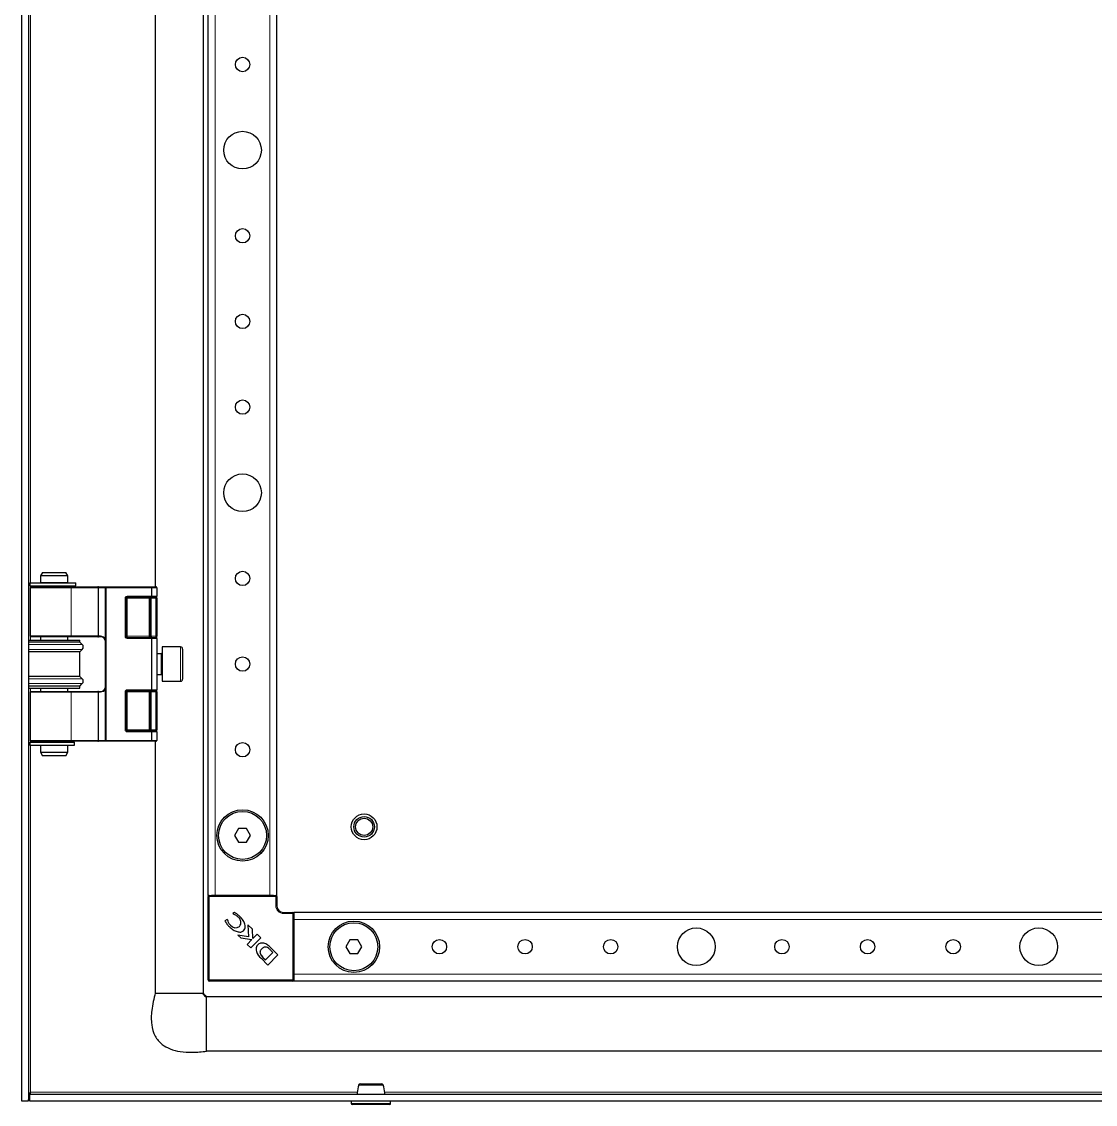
# Model space of a CAD drawing. Header units: millimetres. Extents: x -1284 to 3090, y -1538 to 1219.
# Drawn here: x -919.4 to -605.9, y -999.7 to -683.7 of the extents above; entities that cross this region are included whole.
import ezdxf

# ---------------------------------------------------------------- set-up
doc = ezdxf.new("R2010")
doc.units = ezdxf.units.MM

msp = doc.modelspace()

# ---------------------------------------------------------------- linework, layer by layer
at = {"color": 7, "linetype": 'Continuous', "lineweight": 25}
for p, q in [((-919.44, 556.28), (-919.44, -998.72)), ((-917.44, 556.28), (-917.44, -998.72)), ((-866.44, 524.78), (-866.44, -967.22)), ((-864.94, -938.72), (-864.94, 496.28)), ((-844.94, -938.72), (-844.94, 496.28)), ((-880.44, -518.72), (-880.44, -848.72)), ((-913.36, -844.47), (-913.94, -845.47)), ((-913.94, -845.47), (-913.94, -847.47)), ((-910.47, -845.47), (-913.94, -845.47)), ((-913.36, -844.47), (-910.39, -844.47)), ((-905.94, -845.47), (-910.47, -845.47)), ((-910.39, -844.47), (-906.52, -844.47)), ((-905.94, -845.47), (-906.52, -844.47)), ((-905.94, -847.47), (-905.94, -845.47)), ((-917.09, -847.52), (-917.09, -848.42)), ((-917.09, -847.52), (-903.62, -847.52)), ((-917.09, -848.42), (-903.62, -848.42)), ((-916.94, -848.92), (-916.94, -863.02)), ((-916.74, -848.72), (-905.13, -848.72)), ((-905.94, -847.47), (-913.94, -847.47)), ((-913.94, -848.47), (-913.94, -848.72)), ((-905.94, -848.47), (-913.94, -848.47)), ((-913.44, -847.47), (-913.44, -847.52)), ((-913.44, -848.42), (-913.44, -848.47)), ((-906.44, -847.52), (-906.44, -847.47)), ((-906.44, -848.47), (-906.44, -848.42)), ((-905.94, -848.72), (-905.94, -848.47)), ((-905.13, -848.72), (-897.24, -848.72)), ((-903.62, -847.52), (-903.57, -847.52)), ((-903.62, -848.42), (-903.57, -848.42)), ((-903.57, -848.42), (-903.57, -847.52)), ((-896.96, -848.72), (-897.24, -848.72)), ((-896.96, -848.72), (-894.74, -848.72)), ((-894.94, -893.52), (-894.94, -848.92)), ((-894.74, -848.72), (-881.52, -848.72)), ((-881.52, -848.72), (-880.14, -848.72)), ((-881.44, -851.42), (-881.44, -848.92)), ((-879.94, -848.92), (-879.94, -851.42)), ((-888.94, -852.02), (-888.94, -863.12)), ((-881.56, -851.72), (-888.64, -851.72)), ((-881.94, -852.02), (-881.94, -863.12)), ((-880.24, -851.72), (-881.56, -851.72)), ((-879.94, -852.02), (-879.94, -851.42)), ((-879.94, -852.02), (-879.94, -863.12)), ((-917.44, -864.22), (-902.44, -864.22)), ((-902.44, -864.82), (-917.44, -864.82)), ((-905.13, -863.22), (-916.74, -863.22)), ((-913.94, -863.22), (-913.94, -864.22)), ((-905.94, -864.22), (-905.94, -863.22)), ((-897.24, -863.22), (-905.13, -863.22)), ((-902.44, -864.82), (-902.44, -864.22)), ((-901.74, -865.5), (-902.44, -864.82)), ((-897.24, -863.22), (-896.96, -863.22)), ((-896.44, -863.22), (-896.96, -863.22)), ((-888.64, -863.42), (-881.56, -863.42)), ((-881.56, -863.42), (-880.24, -863.42)), ((-881.44, -878.72), (-881.44, -863.72)), ((-879.94, -863.72), (-879.94, -863.12)), ((-879.94, -863.72), (-879.94, -878.72)), ((-902.44, -867.62), (-917.44, -867.62)), ((-902.44, -867.62), (-901.74, -866.93)), ((-902.44, -874.82), (-902.44, -867.62)), ((-878.69, -868.22), (-879.94, -868.22)), ((-873.04, -866.22), (-878.44, -866.22)), ((-878.44, -866.22), (-878.44, -871.22)), ((-872.44, -866.82), (-872.44, -871.22)), ((-878.44, -871.22), (-878.44, -876.22)), ((-872.44, -871.22), (-872.44, -875.62)), ((-902.44, -874.82), (-917.44, -874.82)), ((-901.74, -875.5), (-902.44, -874.82)), ((-879.94, -874.22), (-878.69, -874.22)), ((-902.44, -877.62), (-917.44, -877.62)), ((-917.44, -878.22), (-902.44, -878.22)), ((-913.94, -878.22), (-913.94, -879.22)), ((-905.94, -879.22), (-905.94, -878.22)), ((-902.44, -877.62), (-901.74, -876.93)), ((-902.44, -878.22), (-902.44, -877.62)), ((-878.44, -876.22), (-873.04, -876.22)), ((-916.94, -879.42), (-916.94, -893.52)), ((-916.74, -879.22), (-905.13, -879.22)), ((-905.13, -879.22), (-897.24, -879.22)), ((-896.96, -879.22), (-897.24, -879.22)), ((-896.96, -879.22), (-896.44, -879.22)), ((-888.94, -879.32), (-888.94, -890.42)), ((-881.56, -879.02), (-888.64, -879.02)), ((-881.94, -879.32), (-881.94, -890.42)), ((-880.24, -879.02), (-881.56, -879.02)), ((-879.94, -879.32), (-879.94, -878.72)), ((-879.94, -879.32), (-879.94, -890.42)), ((-888.64, -890.72), (-881.56, -890.72)), ((-881.56, -890.72), (-880.24, -890.72)), ((-881.44, -893.52), (-881.44, -891.02)), ((-879.94, -891.02), (-879.94, -890.42)), ((-879.94, -891.02), (-879.94, -893.52)), ((-917.09, -894.02), (-917.09, -894.92)), ((-917.09, -894.02), (-904.1, -894.02)), ((-905.13, -893.72), (-916.74, -893.72)), ((-913.94, -893.72), (-913.94, -893.97)), ((-905.94, -893.97), (-913.94, -893.97)), ((-913.44, -893.97), (-913.44, -894.02)), ((-906.44, -894.02), (-906.44, -893.97)), ((-905.94, -893.97), (-905.94, -893.72)), ((-897.24, -893.72), (-905.13, -893.72)), ((-904.1, -894.02), (-904.02, -894.02)), ((-904.02, -894.92), (-904.02, -894.02)), ((-904.02, -894.02), (-904, -894.02)), ((-904, -894.92), (-904, -894.02)), ((-897.24, -893.72), (-896.96, -893.72)), ((-894.74, -893.72), (-896.96, -893.72)), ((-881.52, -893.72), (-894.74, -893.72)), ((-880.14, -893.72), (-881.52, -893.72)), ((-880.44, -893.72), (-880.44, -967.22)), ((-917.09, -894.92), (-904.1, -894.92)), ((-913.94, -894.97), (-913.94, -896.97)), ((-905.94, -894.97), (-913.94, -894.97)), ((-913.94, -896.97), (-913.36, -897.97)), ((-913.94, -896.97), (-905.94, -896.97)), ((-913.44, -894.92), (-913.44, -894.97)), ((-906.52, -897.97), (-905.94, -896.97)), ((-906.44, -894.97), (-906.44, -894.92)), ((-905.94, -896.97), (-905.94, -894.97)), ((-904.1, -894.92), (-904.02, -894.92)), ((-904.02, -894.92), (-904, -894.92)), ((-906.52, -897.97), (-913.36, -897.97)), ((-856.09, -919.22), (-857.25, -921.22)), ((-853.78, -919.22), (-856.09, -919.22)), ((-852.63, -921.22), (-853.78, -919.22)), ((-857.25, -921.22), (-856.09, -923.22)), ((-853.78, -923.22), (-852.63, -921.22)), ((-856.09, -923.22), (-853.78, -923.22)), ((-864.64, -938.72), (-864.94, -938.72)), ((-864.94, -963.42), (-864.94, -939.02)), ((-864.64, -938.72), (-863.99, -938.72)), ((-862.94, -938.72), (-863.99, -938.72)), ((-846.94, -938.72), (-862.94, -938.72)), ((-845.89, -938.72), (-846.94, -938.72)), ((-845.89, -938.72), (-845.24, -938.72)), ((-844.94, -938.72), (-845.24, -938.72)), ((-844.94, -939.02), (-844.94, -941.72)), ((-857.31, -943.72), (-857.82, -943.97)), ((-857.82, -943.97), (-857.71, -944.08)), ((-842.94, -943.72), (-840.24, -943.72)), ((-459.94, -943.72), (-839.94, -943.72)), ((-839.94, -943.72), (-839.94, -944.02)), ((-839.94, -944.02), (-839.94, -944.66)), ((-839.94, -944.66), (-839.94, -945.72)), ((-859.39, -945.78), (-860.08, -946.11)), ((-859.26, -945.92), (-859.39, -945.78)), ((-853.35, -947.35), (-853.17, -950.82)), ((-852.07, -948.63), (-853.35, -947.35)), ((-839.94, -945.72), (-839.94, -961.72)), ((-856.27, -950.35), (-855.47, -951.14)), ((-853.17, -950.82), (-856.27, -950.35)), ((-855.47, -951.14), (-852.21, -951.63)), ((-852.55, -954.07), (-849.59, -951.11)), ((-851.89, -951.29), (-852.07, -948.63)), ((-850.65, -950.05), (-851.89, -951.29)), ((-849.59, -951.11), (-850.65, -950.05)), ((-852.21, -951.63), (-853.6, -953.02)), ((-853.6, -953.02), (-852.55, -954.07)), ((-846.48, -954.22), (-846.49, -954.2)), ((-844.59, -956.11), (-846.48, -954.22)), ((-823.59, -951.72), (-824.75, -953.72)), ((-824.75, -953.72), (-823.59, -955.72)), ((-821.28, -951.72), (-823.59, -951.72)), ((-820.13, -953.72), (-821.28, -951.72)), ((-821.28, -955.72), (-820.13, -953.72)), ((-849.54, -957.08), (-847.55, -959.07)), ((-848.99, -956.83), (-848.25, -957.55)), ((-848.25, -957.55), (-846.07, -955.37)), ((-847.55, -959.07), (-844.59, -956.11)), ((-846.07, -955.37), (-846.75, -954.71)), ((-823.59, -955.72), (-821.28, -955.72)), ((-840.24, -963.72), (-864.64, -963.72)), ((-839.94, -961.72), (-839.94, -962.77)), ((-839.94, -962.77), (-839.94, -963.42)), ((-839.94, -963.42), (-839.94, -963.72)), ((-459.94, -963.72), (-839.94, -963.72)), ((-865.44, -968.22), (-459.34, -968.22)), ((-332.44, -984.22), (-865.44, -984.22)), ((-917.14, -996.72), (-326.74, -996.72)), ((-917.14, -996.72), (-917.14, -998.72)), ((-917.04, -996.72), (-916.84, -996.12)), ((-919.44, -998.72), (-917.44, -998.72)), ((-917.14, -998.72), (-326.74, -998.72)), ((-823.19, -998.72), (-823.19, -999.47)), ((-820.45, -999.72), (-822.94, -999.72)), ((-811.94, -999.72), (-820.45, -999.72)), ((-811.69, -999.47), (-811.69, -998.72))]:
    msp.add_line(p, q, dxfattribs=at)
at = {"color": 8, "linetype": 'Continuous', "lineweight": 18}
for p, q in [((-862.94, -938.72), (-862.94, 496.28)), ((-846.94, -938.72), (-846.94, 496.28)), ((-916.84, -847.52), (-916.84, -519.92)), ((-904.99, -848.92), (-916.94, -848.92)), ((-916.84, -848.74), (-916.84, -848.42)), ((-904.99, -848.92), (-904.99, -863.02)), ((-897.1, -848.92), (-904.99, -848.92)), ((-903.62, -847.52), (-903.62, -848.42)), ((-897.1, -863.02), (-897.1, -848.92)), ((-896.96, -848.92), (-897.1, -848.92)), ((-896.96, -848.92), (-896.96, -848.72)), ((-896.96, -848.92), (-896.96, -863.02)), ((-894.94, -848.92), (-896.96, -848.92)), ((-894.94, -848.92), (-894.74, -848.92)), ((-894.74, -848.72), (-894.74, -848.92)), ((-881.44, -848.92), (-894.74, -848.92)), ((-894.74, -848.92), (-894.74, -893.52)), ((-879.94, -848.92), (-881.44, -848.92)), ((-889.24, -863.12), (-889.24, -852.02)), ((-889.24, -852.02), (-888.94, -852.02)), ((-888.94, -852.02), (-888.64, -852.02)), ((-888.64, -851.42), (-881.44, -851.42)), ((-888.64, -851.42), (-888.64, -851.72)), ((-888.64, -851.72), (-888.64, -852.02)), ((-882.24, -852.02), (-888.64, -852.02)), ((-888.64, -852.02), (-888.64, -863.12)), ((-882.24, -851.72), (-882.24, -852.02)), ((-882.24, -852.02), (-881.94, -852.02)), ((-882.24, -863.12), (-882.24, -852.02)), ((-881.94, -852.02), (-881.64, -852.02)), ((-881.64, -851.72), (-881.64, -852.02)), ((-880.24, -852.02), (-881.64, -852.02)), ((-881.64, -852.02), (-881.64, -863.12)), ((-881.44, -851.42), (-879.94, -851.42)), ((-880.24, -851.72), (-880.24, -852.02)), ((-879.94, -852.02), (-880.24, -852.02)), ((-880.24, -863.12), (-880.24, -852.02)), ((-901.74, -865.5), (-917.44, -865.5)), ((-916.94, -863.02), (-904.99, -863.02)), ((-916.84, -864.22), (-916.84, -863.19)), ((-904.99, -863.02), (-897.1, -863.02)), ((-896.96, -863.02), (-897.1, -863.02)), ((-896.96, -863.22), (-896.96, -863.02)), ((-896.96, -863.02), (-896.44, -863.02)), ((-896.44, -863.22), (-896.44, -863.02)), ((-888.94, -863.12), (-889.24, -863.12)), ((-888.64, -863.12), (-888.94, -863.12)), ((-888.64, -863.12), (-882.24, -863.12)), ((-888.64, -863.12), (-888.64, -863.42)), ((-888.64, -863.42), (-888.64, -863.72)), ((-881.44, -863.72), (-888.64, -863.72)), ((-882.24, -863.12), (-882.24, -863.42)), ((-881.94, -863.12), (-882.24, -863.12)), ((-881.64, -863.12), (-881.94, -863.12)), ((-881.64, -863.12), (-880.24, -863.12)), ((-881.64, -863.12), (-881.64, -863.42)), ((-879.94, -863.72), (-881.44, -863.72)), ((-880.24, -863.12), (-880.24, -863.42)), ((-880.24, -863.12), (-879.94, -863.12)), ((-901.74, -866.93), (-917.44, -866.93)), ((-878.69, -874.22), (-878.69, -868.22)), ((-873.04, -871.22), (-873.04, -866.22)), ((-873.04, -876.22), (-873.04, -871.22)), ((-901.74, -875.5), (-917.44, -875.5)), ((-901.74, -876.93), (-917.44, -876.93)), ((-916.84, -879.24), (-916.84, -878.22)), ((-904.99, -879.42), (-916.94, -879.42)), ((-904.99, -879.42), (-904.99, -893.52)), ((-897.1, -879.42), (-904.99, -879.42)), ((-897.1, -893.52), (-897.1, -879.42)), ((-897.1, -879.42), (-896.96, -879.42)), ((-896.96, -879.42), (-896.96, -879.22)), ((-896.96, -879.42), (-896.96, -893.52)), ((-896.44, -879.42), (-896.96, -879.42)), ((-896.44, -879.42), (-896.44, -879.22)), ((-889.24, -890.42), (-889.24, -879.32)), ((-889.24, -879.32), (-888.94, -879.32)), ((-888.94, -879.32), (-888.64, -879.32)), ((-888.64, -878.72), (-881.44, -878.72)), ((-888.64, -879.02), (-888.64, -878.72)), ((-888.64, -879.02), (-888.64, -879.32)), ((-882.24, -879.32), (-888.64, -879.32)), ((-888.64, -879.32), (-888.64, -890.42)), ((-882.24, -879.02), (-882.24, -879.32)), ((-882.24, -879.32), (-881.94, -879.32)), ((-882.24, -890.42), (-882.24, -879.32)), ((-881.94, -879.32), (-881.64, -879.32)), ((-881.64, -879.32), (-881.64, -879.02)), ((-880.24, -879.32), (-881.64, -879.32)), ((-881.64, -879.32), (-881.64, -890.42)), ((-881.44, -878.72), (-879.94, -878.72)), ((-880.24, -879.32), (-880.24, -879.02)), ((-880.24, -879.32), (-879.94, -879.32)), ((-880.24, -890.42), (-880.24, -879.32)), ((-889.24, -890.42), (-888.94, -890.42)), ((-888.94, -890.42), (-888.64, -890.42)), ((-888.64, -890.42), (-882.24, -890.42)), ((-888.64, -890.42), (-888.64, -890.72)), ((-888.64, -891.02), (-888.64, -890.72)), ((-881.44, -891.02), (-888.64, -891.02)), ((-882.24, -890.42), (-882.24, -890.72)), ((-882.24, -890.42), (-881.94, -890.42)), ((-881.94, -890.42), (-881.64, -890.42)), ((-881.64, -890.72), (-881.64, -890.42)), ((-881.64, -890.42), (-880.24, -890.42)), ((-879.94, -891.02), (-881.44, -891.02)), ((-880.24, -890.72), (-880.24, -890.42)), ((-880.24, -890.42), (-879.94, -890.42)), ((-916.94, -893.52), (-904.99, -893.52)), ((-916.84, -894.02), (-916.84, -893.69)), ((-904.99, -893.52), (-897.1, -893.52)), ((-904.1, -894.02), (-904.1, -894.92)), ((-897.1, -893.52), (-896.96, -893.52)), ((-896.96, -893.72), (-896.96, -893.52)), ((-896.96, -893.52), (-894.94, -893.52)), ((-894.74, -893.52), (-894.94, -893.52)), ((-894.74, -893.52), (-881.44, -893.52)), ((-894.74, -893.52), (-894.74, -893.72)), ((-881.44, -893.52), (-879.94, -893.52)), ((-916.84, -996.12), (-916.84, -894.92)), ((-864.94, -939.02), (-864.64, -939.02)), ((-864.64, -938.72), (-864.64, -939.02)), ((-864.64, -939.02), (-864.64, -963.42)), ((-845.24, -939.02), (-864.64, -939.02)), ((-845.24, -938.72), (-845.24, -939.02)), ((-845.24, -941.72), (-845.24, -939.02)), ((-845.24, -939.02), (-844.94, -939.02)), ((-844.94, -941.72), (-845.24, -941.72)), ((-842.94, -943.72), (-842.94, -944.02)), ((-840.24, -944.02), (-842.94, -944.02)), ((-840.24, -943.72), (-840.24, -944.02)), ((-840.24, -963.42), (-840.24, -944.02)), ((-840.24, -944.02), (-839.94, -944.02)), ((-459.94, -945.72), (-839.94, -945.72)), ((-864.64, -963.42), (-864.94, -963.42)), ((-864.64, -963.42), (-840.24, -963.42)), ((-864.64, -963.42), (-864.64, -963.72)), ((-840.24, -963.42), (-840.24, -963.72)), ((-840.24, -963.42), (-839.94, -963.42)), ((-459.94, -961.72), (-839.94, -961.72)), ((-821.41, -996.12), (-916.84, -996.12)), ((-430.41, -996.12), (-813.47, -996.12)), ((-823.19, -999.47), (-820.58, -999.47)), ((-820.58, -999.47), (-811.69, -999.47))]:
    msp.add_line(p, q, dxfattribs=at)
at = {"color": 7, "linetype": 'Continuous', "lineweight": 25}
for centre, radius in [((-854.94, -696.22), 2.1), ((-854.94, -721.22), 5.5), ((-854.94, -746.22), 2.1), ((-854.94, -771.22), 2.1), ((-854.94, -796.22), 2.1), ((-854.94, -821.22), 5.5), ((-854.94, -846.22), 2.1), ((-854.94, -871.22), 2.1), ((-854.94, -896.22), 2.1), ((-854.94, -921.22), 7.5), ((-854.94, -921.22), 7), ((-819.44, -918.72), 3.75), ((-819.44, -918.72), 3), ((-819.44, -918.72), 2.5), ((-822.44, -953.72), 7.5), ((-822.44, -953.72), 7), ((-722.44, -953.72), 5.5), ((-622.44, -953.72), 5.5), ((-797.44, -953.72), 2.1), ((-772.44, -953.72), 2.1), ((-747.44, -953.72), 2.1), ((-697.44, -953.72), 2.1), ((-672.44, -953.72), 2.1), ((-647.44, -953.72), 2.1)]:
    msp.add_circle(centre, radius, dxfattribs=at)
for centre, radius, start, end in [((-916.74, -848.92), 0.2, 90, 180), ((-894.74, -848.92), 0.2, 90, 180), ((-880.14, -848.92), 0.2, 0, 90), ((-888.64, -852.02), 0.3, 90, 180), ((-881.64, -852.02), 0.3, 90, 180), ((-880.24, -851.42), 0.3, 270, 0), ((-916.74, -863.02), 0.2, 180, 270), ((-902.44, -866.22), 1, 314.427, 45.573), ((-896.44, -864.72), 1.5, 0, 90), ((-888.64, -863.12), 0.3, 180, 270), ((-881.64, -863.12), 0.3, 180, 270), ((-880.24, -863.72), 0.3, 0, 90), ((-878.69, -867.97), 0.25, 270, 360), ((-873.04, -866.82), 0.6, 360, 90), ((-878.69, -874.47), 0.25, 0, 90), ((-902.44, -876.22), 1, 314.427, 45.573), ((-896.44, -877.72), 1.5, 270, 0), ((-873.04, -875.62), 0.6, 270, 0), ((-916.74, -879.42), 0.2, 90, 180), ((-888.64, -879.32), 0.3, 90, 180), ((-881.64, -879.32), 0.3, 90, 180), ((-880.24, -878.72), 0.3, 270, 0), ((-888.64, -890.42), 0.3, 180, 270), ((-881.64, -890.42), 0.3, 180, 270), ((-880.24, -891.02), 0.3, 0, 90), ((-916.74, -893.52), 0.2, 180, 270), ((-894.74, -893.52), 0.2, 180, 270), ((-880.14, -893.52), 0.2, 270, 0), ((-864.64, -939.02), 0.3, 90, 180), ((-845.24, -939.02), 0.3, 0, 90), ((-842.94, -941.72), 2, 180, 270), ((-840.24, -944.02), 0.3, 0, 90), ((-856.94, -946.21), 1.97, 218.454, 305.887), ((-857.34, -946.64), 1.94, 323.3097, 52.3464), ((-846.33, -953.42), 4.87, 200.3445, 228.7777), ((-844.52, -952.64), 6.12, 216.9888, 223.0744), ((-864.64, -963.42), 0.3, 180, 270), ((-840.24, -963.42), 0.3, 270, 0), ((-820.55, -994.22), 0.5, 89.9637, 164.834), ((-814.33, -994.22), 0.5, 15.2465, 90.046), ((-822.94, -999.47), 0.25, 180, 270), ((-811.94, -999.47), 0.25, 270, 0)]:
    msp.add_arc(centre, radius, start, end, dxfattribs=at)
at = {"color": 8, "linetype": 'Continuous', "lineweight": 18}
for centre, radius, start, end in [((-905.17, -848.89), 0.179, 351.9505, 78.5782), ((-897.28, -848.89), 0.179, 351.9505, 78.5782), ((-888.64, -852.02), 0.6, 90, 180), ((-905.17, -863.04), 0.179, 281.4218, 8.0495), ((-897.28, -863.04), 0.179, 281.4218, 8.0495), ((-896.44, -864.72), 1.7, 28.0725, 90), ((-888.64, -863.12), 0.6, 180, 270), ((-905.17, -879.39), 0.179, 351.9505, 78.5782), ((-897.28, -879.39), 0.179, 351.9505, 78.5782), ((-896.44, -877.72), 1.7, 270, 331.9275), ((-888.64, -879.32), 0.6, 90, 180), ((-888.64, -890.42), 0.6, 180, 270), ((-905.17, -893.54), 0.179, 281.4218, 8.0495), ((-897.28, -893.54), 0.179, 281.4218, 8.0495), ((-842.94, -941.72), 2.3, 180, 270)]:
    msp.add_arc(centre, radius, start, end, dxfattribs=at)
at = {"color": 7, "linetype": 'Continuous', "lineweight": 25}
for centre, major_axis, start_param, end_param in [((-881.52, -848.92), (0, 0.2), 4.712389, 6.283185), ((-881.56, -851.42), (0, 0.3), 3.141593, 4.712389), ((-881.56, -863.72), (0, 0.3), 4.712389, 6.283185), ((-881.56, -878.72), (0, 0.3), 3.141593, 4.712389), ((-881.56, -891.02), (0, 0.3), 4.712389, 6.283185), ((-881.52, -893.52), (0, 0.2), 3.141593, 4.712389)]:
    msp.add_ellipse(centre, major_axis=major_axis, ratio=0.414214, start_param=start_param, end_param=end_param, dxfattribs=at)
for points, knots in [([(-857.71, -944.08), (-857.4, -944.22), (-856.83, -944.48), (-856.37, -944.91), (-856.16, -945.11)], [0, 0, 0, 0, 0.547643, 1, 1, 1, 1]), ([(-855.8, -944.82), (-856.07, -944.58), (-856.53, -944.15), (-857.08, -943.85), (-857.31, -943.72)], [0, 0, 0, 0, 0.577653, 1, 1, 1, 1]), ([(-854.68, -949.05), (-854.54, -948.89), (-854.26, -948.55), (-854.09, -947.86), (-854.22, -946.98), (-854.79, -945.91), (-855.43, -945.22), (-855.8, -944.82)], [0, 0, 0, 0, 0.130532, 0.266031, 0.423997, 0.666819, 1, 1, 1, 1]), ([(-860.08, -946.11), (-859.9, -946.45), (-859.56, -947.08), (-859.07, -947.61), (-858.85, -947.85)], [0, 0, 0, 0, 0.5368, 1, 1, 1, 1]), ([(-858.49, -947.43), (-858.7, -947.17), (-859.08, -946.72), (-859.2, -946.16), (-859.26, -945.92)], [0, 0, 0, 0, 0.579608, 1, 1, 1, 1]), ([(-858.85, -947.85), (-858.47, -948.18), (-857.78, -948.79), (-856.61, -949.34), (-855.67, -949.48), (-855.02, -949.33), (-854.79, -949.14), (-854.68, -949.05)], [0, 0, 0, 0, 0.315674, 0.58952, 0.813199, 0.909026, 1, 1, 1, 1]), ([(-847.82, -953.07), (-848.03, -952.96), (-848.42, -952.75), (-849.05, -952.64), (-849.64, -952.67), (-850.18, -952.87), (-850.61, -953.23), (-850.91, -953.75), (-851.02, -954.4), (-850.94, -954.86), (-850.89, -955.11)], [0, 0, 0, 0, 0.138091, 0.265455, 0.384013, 0.496103, 0.605759, 0.71979, 0.847662, 1, 1, 1, 1]), ([(-846.75, -954.71), (-846.95, -954.52), (-847.31, -954.17), (-847.85, -953.84), (-848.3, -953.78), (-848.64, -953.85), (-849, -954.04), (-849.21, -954.23), (-849.32, -954.34)], [0, 0, 0, 0, 0.274676, 0.503042, 0.607381, 0.716579, 0.843412, 1, 1, 1, 1]), ([(-846.98, -953.75), (-847.13, -953.61), (-847.4, -953.37), (-847.69, -953.16), (-847.82, -953.07)], [0, 0, 0, 0, 0.55183, 1, 1, 1, 1]), ([(-846.49, -954.2), (-846.57, -954.13), (-846.73, -953.97), (-846.9, -953.82), (-846.98, -953.75)], [0, 0, 0, 0, 0.486421, 1, 1, 1, 1]), ([(-849.32, -954.34), (-849.41, -954.44), (-849.58, -954.61), (-849.76, -954.89), (-849.85, -955.16), (-849.85, -955.49), (-849.7, -955.89), (-849.51, -956.17), (-849.41, -956.33)], [0, 0, 0, 0, 0.176808, 0.319231, 0.43938, 0.552395, 0.749205, 1, 1, 1, 1]), ([(-880.44, -967.22), (-880.85, -968.9), (-881.58, -971.94), (-881.67, -976.25), (-880.7, -979.8), (-878.65, -982.25), (-876.01, -983.68), (-872.99, -984.42), (-869.39, -984.62), (-866.82, -984.36), (-865.44, -984.22)], [0, 0, 0, 0, 0.176067, 0.318225, 0.435596, 0.543482, 0.633889, 0.737152, 0.858183, 1, 1, 1, 1]), ([(-867.42, -967.22), (-867.12, -967.22), (-866.67, -967.22), (-866.58, -967.22), (-866.55, -967.22)], [0, 0, 0, 0, 0.649139, 1, 1, 1, 1]), ([(-865.44, -968.38), (-865.54, -968.37), (-865.68, -968.35), (-865.83, -968.28), (-865.92, -968.22), (-865.97, -968.16), (-866.01, -968.08), (-866.04, -968.01), (-866.11, -967.84), (-866.28, -967.76), (-866.43, -967.53), (-866.46, -967.33), (-866.48, -967.22)], [0, 0, 0, 0, 0.146823, 0.202041, 0.247643, 0.28691, 0.323569, 0.360785, 0.40083, 0.628513, 0.79432, 1, 1, 1, 1]), ([(-865.44, -968.22), (-865.66, -968.07), (-866.07, -967.8), (-866.32, -967.4), (-866.44, -967.22)], [0, 0, 0, 0, 0.556114, 1, 1, 1, 1]), ([(-865.44, -984.22), (-865.44, -984.19), (-865.44, -984.12), (-865.44, -983.48), (-865.44, -982.02), (-865.44, -979.83), (-865.44, -977.82), (-865.44, -976.22), (-865.44, -974.61), (-865.44, -972.61), (-865.44, -970.43), (-865.44, -968.92), (-865.44, -968.52), (-865.44, -968.38)], [0, 0, 0, 0, 0.069165, 0.1363, 0.267291, 0.398282, 0.465417, 0.534583, 0.603748, 0.670883, 0.801874, 0.932865, 1, 1, 1, 1]), ([(-821.03, -994.07), (-821.22, -994.81), (-821.44, -995.67), (-821.46, -996.59), (-821.46, -996.72)], [0, 0, 0, 0, 0.85815, 1, 1, 1, 1]), ([(-820.51, -993.72), (-820.52, -993.72), (-820.57, -993.72), (-820.29, -993.72), (-819.77, -993.72), (-819.05, -993.72), (-818.2, -993.72), (-817.13, -993.72), (-816.11, -993.72), (-815.22, -993.72), (-814.61, -993.72), (-814.32, -993.72), (-814.36, -993.72), (-814.37, -993.72)], [0, 0, 0, 0, 0.03384, 0.141254, 0.248698, 0.315774, 0.423314, 0.530846, 0.63821, 0.745706, 0.853372, 0.960917, 1, 1, 1, 1]), ([(-813.42, -996.72), (-813.42, -996.59), (-813.44, -995.67), (-813.66, -994.81), (-813.85, -994.07)], [0, 0, 0, 0, 0.14185, 1, 1, 1, 1]), ([(-917.44, -998.72), (-917.41, -998.28), (-917.38, -997.72), (-917.18, -997.16), (-917.14, -997.04)], [0, 0, 0, 0, 0.773459, 1, 1, 1, 1])]:
    msp.add_open_spline(points, degree=3, knots=knots, dxfattribs=at)
for points in [[(-880.44, -967.22), (-880.4, -967.22), (-880.31, -967.22), (-879.74, -967.22), (-879.46, -967.22)], [(-879.46, -967.22), (-879.13, -967.22), (-878.47, -967.22), (-877.49, -967.22), (-877.01, -967.22)], [(-877.01, -967.22), (-876.45, -967.22), (-875.32, -967.22), (-874.07, -967.22), (-873.44, -967.22)], [(-873.44, -967.22), (-872.81, -967.22), (-871.56, -967.22), (-870.43, -967.22), (-869.87, -967.22)], [(-869.87, -967.22), (-869.38, -967.22), (-868.41, -967.22), (-867.75, -967.22), (-867.42, -967.22)], [(-916.84, -996.12), (-916.86, -996.2), (-916.91, -996.35), (-916.99, -996.55), (-917.06, -996.69), (-917.11, -996.71), (-917.14, -996.72)]]:
    msp.add_open_spline(points, degree=3, dxfattribs=at)
at = {"color": 8, "linetype": 'Continuous', "lineweight": 18}
msp.add_open_spline([(-813.89, -994.09), (-813.88, -994.09), (-813.83, -994.09), (-814.17, -994.09), (-814.88, -994.09), (-815.9, -994.09), (-817.09, -994.09), (-818.31, -994.09), (-819.3, -994.09), (-820.13, -994.09), (-820.73, -994.09), (-821.06, -994.09), (-821, -994.09), (-820.99, -994.09)], degree=3, knots=[0, 0, 0, 0, 0.0388907, 0.1463802, 0.2539733, 0.3613829, 0.4686814, 0.5761648, 0.6836647, 0.7507067, 0.858068, 0.965424, 1, 1, 1, 1], dxfattribs=at)

doc.saveas('drawing.dxf')
